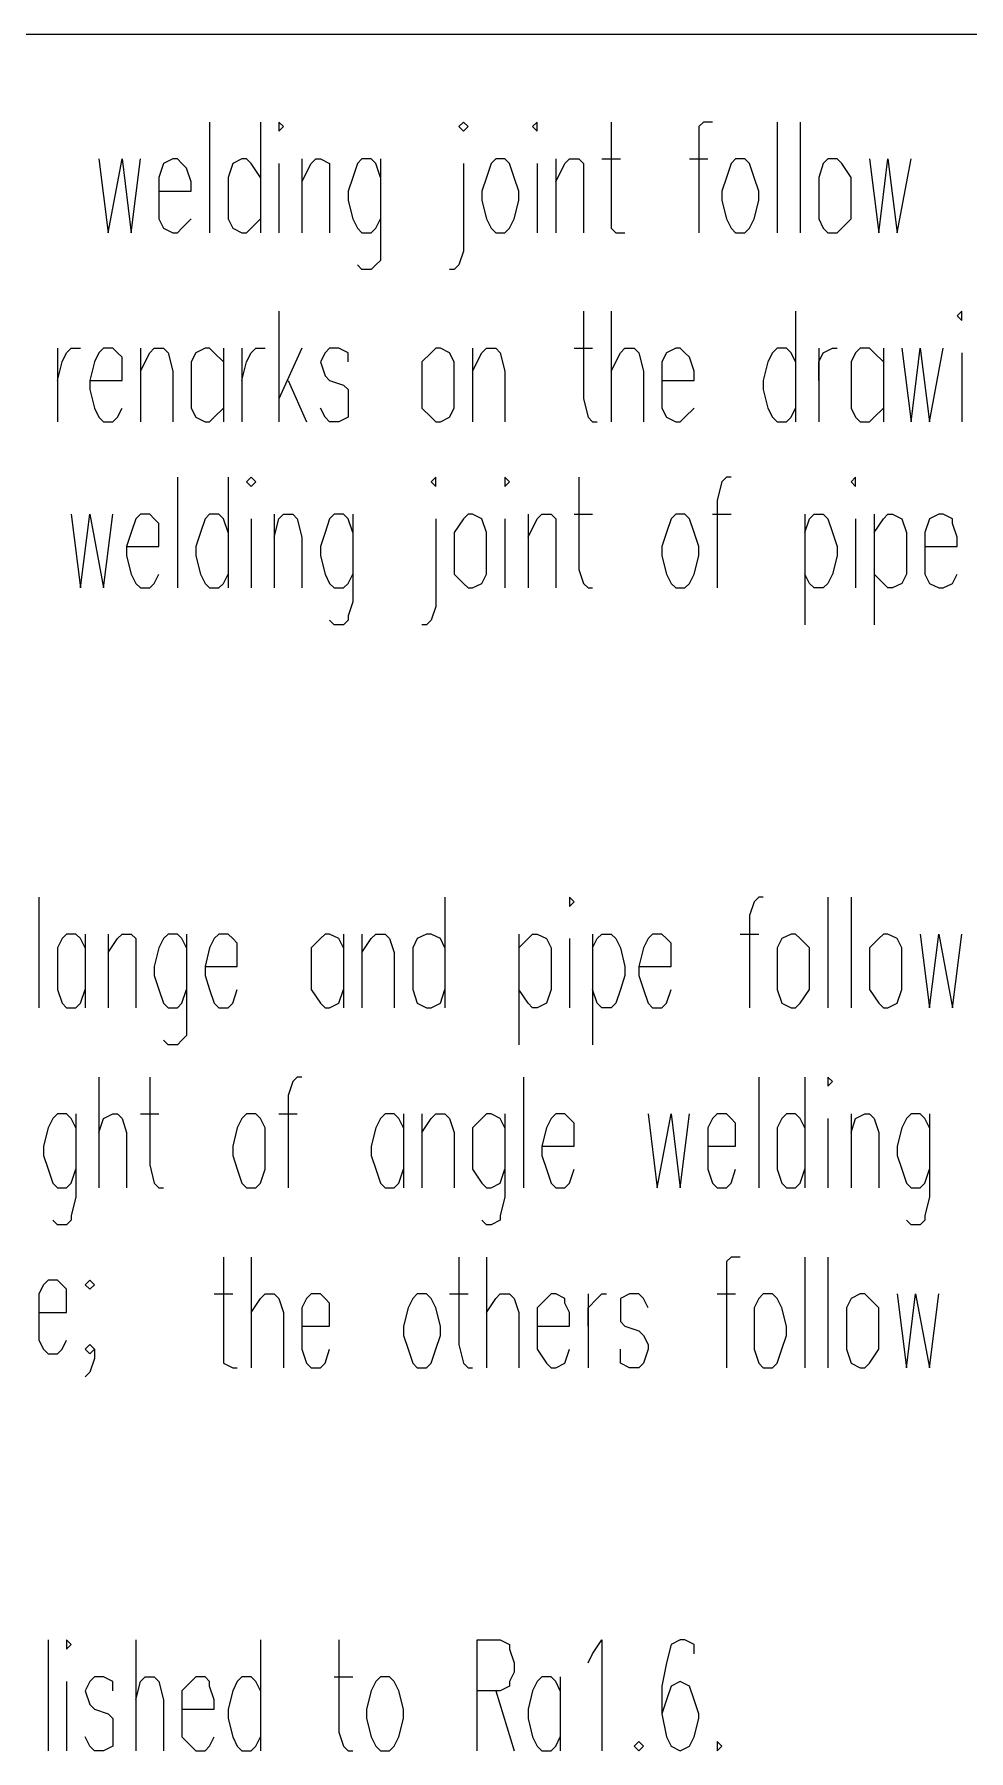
# Model space of a CAD drawing. Extents: x 13.06 to 16.25, y 9.33 to 13.85.
# Drawn here: x 15.912 to 16.047, y 13.336 to 13.584 of the extents above; entities that cross this region are included whole.
import ezdxf

# ---------------------------------------------------------------- set-up
doc = ezdxf.new("R2010")
doc.units = 0
doc.header["$MEASUREMENT"] = 0
doc.linetypes.add('AUSGEZOGEN', pattern=[0])
doc.layers.get('0').update_dxf_attribs({"linetype": 'AUSGEZOGEN'})

msp = doc.modelspace()

# ---------------------------------------------------------------- linework, layer by layer
for points in [[(15.71267, 13.584), (16.19667, 13.584)], [(15.93733, 13.57133), (15.93733, 13.55533)], [(15.94467, 13.57133), (15.94467, 13.55533)], [(15.94733, 13.57067), (15.94733, 13.57), (15.94733, 13.57), (15.948, 13.57067), (15.948, 13.57067), (15.94733, 13.57133), (15.94733, 13.57133), (15.94733, 13.57067), (15.94733, 13.57067)], [(15.97333, 13.57067), (15.974, 13.57), (15.974, 13.57), (15.97467, 13.57067), (15.97467, 13.57067), (15.974, 13.57133), (15.974, 13.57133), (15.97333, 13.57067), (15.97333, 13.57067)], [(15.984, 13.57067), (15.98467, 13.57), (15.98467, 13.57), (15.98467, 13.57133), (15.98467, 13.57133), (15.984, 13.57067), (15.984, 13.57067)], [(15.99533, 13.57133), (15.99533, 13.556), (15.99533, 13.556), (15.996, 13.55533), (15.996, 13.55533), (15.99733, 13.55533)], [(16.01, 13.57133), (16.00867, 13.57133), (16.00867, 13.57133), (16.008, 13.57067), (16.008, 13.57067), (16.008, 13.55533)], [(16.01933, 13.57133), (16.01933, 13.55533)], [(16.02267, 13.57133), (16.02267, 13.55533)], [(15.92133, 13.566), (15.92267, 13.55533), (15.92267, 13.55533), (15.92467, 13.566), (15.92467, 13.566), (15.926, 13.55533), (15.926, 13.55533), (15.92733, 13.566)], [(15.93, 13.56133), (15.93467, 13.56133), (15.93467, 13.56133), (15.93467, 13.56267), (15.93467, 13.56267), (15.934, 13.56467), (15.934, 13.56467), (15.93333, 13.56533), (15.93333, 13.56533), (15.93267, 13.566), (15.93267, 13.566), (15.932, 13.566), (15.932, 13.566), (15.93067, 13.56533), (15.93067, 13.56533), (15.93, 13.56333), (15.93, 13.56333), (15.93, 13.55733), (15.93, 13.55733), (15.93067, 13.556), (15.93067, 13.556), (15.932, 13.55533), (15.932, 13.55533), (15.93267, 13.55533), (15.93267, 13.55533), (15.93333, 13.556), (15.93333, 13.556), (15.93467, 13.55733)], [(15.94467, 13.56333), (15.94333, 13.56533), (15.94333, 13.56533), (15.94267, 13.566), (15.94267, 13.566), (15.942, 13.566), (15.942, 13.566), (15.94067, 13.56533), (15.94067, 13.56533), (15.94, 13.56333), (15.94, 13.56333), (15.94, 13.55733), (15.94, 13.55733), (15.94067, 13.556), (15.94067, 13.556), (15.942, 13.55533), (15.942, 13.55533), (15.94267, 13.55533), (15.94267, 13.55533), (15.94333, 13.556), (15.94333, 13.556), (15.94467, 13.55733)], [(15.95067, 13.566), (15.95067, 13.55533)], [(15.95067, 13.56267), (15.952, 13.56533), (15.952, 13.56533), (15.95267, 13.566), (15.95267, 13.566), (15.95333, 13.566), (15.95333, 13.566), (15.95467, 13.56533), (15.95467, 13.56533), (15.95467, 13.55533)], [(15.962, 13.56333), (15.96133, 13.56533), (15.96133, 13.56533), (15.96067, 13.566), (15.96067, 13.566), (15.95933, 13.566), (15.95933, 13.566), (15.95867, 13.56533), (15.95867, 13.56533), (15.958, 13.56333), (15.958, 13.56333), (15.95733, 13.56133), (15.95733, 13.56133), (15.95733, 13.56), (15.95733, 13.56), (15.958, 13.55733), (15.958, 13.55733), (15.95867, 13.556), (15.95867, 13.556), (15.95933, 13.55533), (15.95933, 13.55533), (15.96067, 13.55533), (15.96067, 13.55533), (15.96133, 13.556), (15.96133, 13.556), (15.962, 13.55733)], [(15.962, 13.566), (15.962, 13.55133), (15.962, 13.55133), (15.96133, 13.55067), (15.96133, 13.55067), (15.96067, 13.55), (15.96067, 13.55), (15.95933, 13.55), (15.95933, 13.55), (15.95867, 13.55067)], [(15.97867, 13.566), (15.978, 13.56533), (15.978, 13.56533), (15.97733, 13.56333), (15.97733, 13.56333), (15.97667, 13.56133), (15.97667, 13.56133), (15.97667, 13.56), (15.97667, 13.56), (15.97733, 13.55733), (15.97733, 13.55733), (15.978, 13.556), (15.978, 13.556), (15.97867, 13.55533), (15.97867, 13.55533), (15.98, 13.55533), (15.98, 13.55533), (15.98067, 13.556), (15.98067, 13.556), (15.98133, 13.55733), (15.98133, 13.55733), (15.982, 13.56), (15.982, 13.56), (15.982, 13.56133), (15.982, 13.56133), (15.98133, 13.56333), (15.98133, 13.56333), (15.98067, 13.56533), (15.98067, 13.56533), (15.98, 13.566), (15.98, 13.566), (15.97867, 13.566), (15.97867, 13.566)], [(15.98733, 13.566), (15.98733, 13.55533)], [(15.98733, 13.56267), (15.98867, 13.56533), (15.98867, 13.56533), (15.98933, 13.566), (15.98933, 13.566), (15.99067, 13.566), (15.99067, 13.566), (15.99133, 13.56533), (15.99133, 13.56533), (15.99133, 13.55533)], [(15.994, 13.566), (15.99667, 13.566)], [(16.00667, 13.566), (16.00933, 13.566)], [(16.01333, 13.566), (16.01267, 13.56533), (16.01267, 13.56533), (16.012, 13.56333), (16.012, 13.56333), (16.01133, 13.56133), (16.01133, 13.56133), (16.01133, 13.56), (16.01133, 13.56), (16.012, 13.55733), (16.012, 13.55733), (16.01267, 13.556), (16.01267, 13.556), (16.01333, 13.55533), (16.01333, 13.55533), (16.01467, 13.55533), (16.01467, 13.55533), (16.01533, 13.556), (16.01533, 13.556), (16.016, 13.55733), (16.016, 13.55733), (16.01667, 13.56), (16.01667, 13.56), (16.01667, 13.56133), (16.01667, 13.56133), (16.016, 13.56333), (16.016, 13.56333), (16.01533, 13.56533), (16.01533, 13.56533), (16.01467, 13.566), (16.01467, 13.566), (16.01333, 13.566), (16.01333, 13.566)], [(16.02667, 13.566), (16.026, 13.56533), (16.026, 13.56533), (16.02533, 13.56333), (16.02533, 13.56333), (16.02533, 13.55733), (16.02533, 13.55733), (16.026, 13.556), (16.026, 13.556), (16.02667, 13.55533), (16.02667, 13.55533), (16.028, 13.55533), (16.028, 13.55533), (16.02867, 13.556), (16.02867, 13.556), (16.03, 13.55733), (16.03, 13.55733), (16.03, 13.56333), (16.03, 13.56333), (16.02867, 13.56533), (16.02867, 13.56533), (16.028, 13.566), (16.028, 13.566), (16.02667, 13.566), (16.02667, 13.566)], [(16.03267, 13.566), (16.034, 13.55533), (16.034, 13.55533), (16.03533, 13.566), (16.03533, 13.566), (16.03667, 13.55533), (16.03667, 13.55533), (16.03867, 13.566)], [(15.94733, 13.56533), (15.94733, 13.55533)], [(15.974, 13.56533), (15.974, 13.55267), (15.974, 13.55267), (15.97333, 13.55067), (15.97333, 13.55067), (15.97267, 13.55), (15.97267, 13.55), (15.972, 13.55)], [(15.98467, 13.56533), (15.98467, 13.55533)], [(15.94733, 13.544), (15.94733, 13.528)], [(15.99133, 13.544), (15.99133, 13.53133), (15.99133, 13.53133), (15.992, 13.52867), (15.992, 13.52867), (15.99267, 13.528), (15.99267, 13.528), (15.99333, 13.528)], [(15.99533, 13.544), (15.99533, 13.528)], [(16.022, 13.544), (16.022, 13.528)], [(16.04533, 13.54333), (16.046, 13.54267), (16.046, 13.54267), (16.046, 13.544), (16.046, 13.544), (16.04533, 13.54333), (16.04533, 13.54333)], [(15.91533, 13.53867), (15.91533, 13.528)], [(15.91533, 13.534), (15.916, 13.53667), (15.916, 13.53667), (15.91667, 13.538), (15.91667, 13.538), (15.91733, 13.53867), (15.91733, 13.53867), (15.91867, 13.53867)], [(15.92, 13.534), (15.92467, 13.534), (15.92467, 13.534), (15.92467, 13.53533), (15.92467, 13.53533), (15.92467, 13.53733), (15.92467, 13.53733), (15.924, 13.538), (15.924, 13.538), (15.92333, 13.53867), (15.92333, 13.53867), (15.922, 13.53867), (15.922, 13.53867), (15.92133, 13.538), (15.92133, 13.538), (15.92067, 13.53667), (15.92067, 13.53667), (15.92, 13.534), (15.92, 13.534), (15.92, 13.53267), (15.92, 13.53267), (15.92067, 13.53), (15.92067, 13.53), (15.92133, 13.52867), (15.92133, 13.52867), (15.922, 13.528), (15.922, 13.528), (15.92333, 13.528), (15.92333, 13.528), (15.924, 13.52867), (15.924, 13.52867), (15.92467, 13.53)], [(15.92733, 13.53867), (15.92733, 13.528)], [(15.92733, 13.53533), (15.92867, 13.538), (15.92867, 13.538), (15.92933, 13.53867), (15.92933, 13.53867), (15.93067, 13.53867), (15.93067, 13.53867), (15.93133, 13.538), (15.93133, 13.538), (15.932, 13.53533), (15.932, 13.53533), (15.932, 13.528)], [(15.93933, 13.53667), (15.938, 13.538), (15.938, 13.538), (15.93733, 13.53867), (15.93733, 13.53867), (15.93667, 13.53867), (15.93667, 13.53867), (15.93533, 13.538), (15.93533, 13.538), (15.93467, 13.53667), (15.93467, 13.53667), (15.93467, 13.53), (15.93467, 13.53), (15.93533, 13.52867), (15.93533, 13.52867), (15.93667, 13.528), (15.93667, 13.528), (15.93733, 13.528), (15.93733, 13.528), (15.938, 13.52867), (15.938, 13.52867), (15.93933, 13.53)], [(15.93933, 13.53867), (15.93933, 13.528)], [(15.942, 13.53867), (15.942, 13.528)], [(15.942, 13.534), (15.94267, 13.53667), (15.94267, 13.53667), (15.94333, 13.538), (15.94333, 13.538), (15.944, 13.53867), (15.944, 13.53867), (15.94533, 13.53867)], [(15.95067, 13.53867), (15.94733, 13.53133)], [(15.95733, 13.53667), (15.95733, 13.538), (15.95733, 13.538), (15.956, 13.53867), (15.956, 13.53867), (15.95467, 13.53867), (15.95467, 13.53867), (15.954, 13.538), (15.954, 13.538), (15.95333, 13.53667), (15.95333, 13.53667), (15.954, 13.53467), (15.954, 13.53467), (15.95467, 13.534), (15.95467, 13.534), (15.95667, 13.53333), (15.95667, 13.53333), (15.95733, 13.53267), (15.95733, 13.53267), (15.95733, 13.52867), (15.95733, 13.52867), (15.956, 13.528), (15.956, 13.528), (15.95467, 13.528), (15.95467, 13.528), (15.954, 13.52867), (15.954, 13.52867), (15.95333, 13.53)], [(15.97, 13.53867), (15.96933, 13.538), (15.96933, 13.538), (15.968, 13.53667), (15.968, 13.53667), (15.968, 13.53), (15.968, 13.53), (15.96933, 13.52867), (15.96933, 13.52867), (15.97, 13.528), (15.97, 13.528), (15.97067, 13.528), (15.97067, 13.528), (15.972, 13.52867), (15.972, 13.52867), (15.97267, 13.53), (15.97267, 13.53), (15.97267, 13.53667), (15.97267, 13.53667), (15.972, 13.538), (15.972, 13.538), (15.97067, 13.53867), (15.97067, 13.53867), (15.97, 13.53867), (15.97, 13.53867)], [(15.97533, 13.53867), (15.97533, 13.528)], [(15.97533, 13.53533), (15.97667, 13.538), (15.97667, 13.538), (15.97733, 13.53867), (15.97733, 13.53867), (15.97867, 13.53867), (15.97867, 13.53867), (15.97933, 13.538), (15.97933, 13.538), (15.98, 13.53533), (15.98, 13.53533), (15.98, 13.528)], [(15.99, 13.53867), (15.99267, 13.53867)], [(15.99533, 13.53533), (15.99667, 13.538), (15.99667, 13.538), (15.99733, 13.53867), (15.99733, 13.53867), (15.99867, 13.53867), (15.99867, 13.53867), (15.99933, 13.538), (15.99933, 13.538), (16, 13.53533), (16, 13.53533), (16, 13.528)], [(16.00267, 13.534), (16.00733, 13.534), (16.00733, 13.534), (16.00733, 13.53533), (16.00733, 13.53533), (16.00667, 13.53733), (16.00667, 13.53733), (16.006, 13.538), (16.006, 13.538), (16.00533, 13.53867), (16.00533, 13.53867), (16.00467, 13.53867), (16.00467, 13.53867), (16.00333, 13.538), (16.00333, 13.538), (16.00267, 13.53667), (16.00267, 13.53667), (16.00267, 13.53), (16.00267, 13.53), (16.00333, 13.52867), (16.00333, 13.52867), (16.00467, 13.528), (16.00467, 13.528), (16.00533, 13.528), (16.00533, 13.528), (16.006, 13.52867), (16.006, 13.52867), (16.00733, 13.53)], [(16.022, 13.53667), (16.02133, 13.538), (16.02133, 13.538), (16.02067, 13.53867), (16.02067, 13.53867), (16.01933, 13.53867), (16.01933, 13.53867), (16.01867, 13.538), (16.01867, 13.538), (16.018, 13.53667), (16.018, 13.53667), (16.01733, 13.534), (16.01733, 13.534), (16.01733, 13.53267), (16.01733, 13.53267), (16.018, 13.53), (16.018, 13.53), (16.01867, 13.52867), (16.01867, 13.52867), (16.01933, 13.528), (16.01933, 13.528), (16.02067, 13.528), (16.02067, 13.528), (16.02133, 13.52867), (16.02133, 13.52867), (16.022, 13.53)], [(16.02533, 13.53867), (16.02533, 13.528)], [(16.02533, 13.534), (16.02533, 13.53667), (16.02533, 13.53667), (16.026, 13.538), (16.026, 13.538), (16.02733, 13.53867), (16.02733, 13.53867), (16.028, 13.53867)], [(16.03467, 13.53667), (16.03333, 13.538), (16.03333, 13.538), (16.03267, 13.53867), (16.03267, 13.53867), (16.03133, 13.53867), (16.03133, 13.53867), (16.03067, 13.538), (16.03067, 13.538), (16.03, 13.53667), (16.03, 13.53667), (16.03, 13.53), (16.03, 13.53), (16.03067, 13.52867), (16.03067, 13.52867), (16.03133, 13.528), (16.03133, 13.528), (16.03267, 13.528), (16.03267, 13.528), (16.03333, 13.52867), (16.03333, 13.52867), (16.03467, 13.53)], [(16.03467, 13.53867), (16.03467, 13.528)], [(16.03733, 13.53867), (16.03867, 13.528), (16.03867, 13.528), (16.04, 13.53867), (16.04, 13.53867), (16.04133, 13.528), (16.04133, 13.528), (16.04333, 13.53867)], [(16.046, 13.538), (16.046, 13.528)], [(15.94867, 13.534), (15.95133, 13.528)], [(15.93267, 13.52), (15.93267, 13.504)], [(15.94, 13.52), (15.94, 13.504)], [(15.94267, 13.51933), (15.94333, 13.51867), (15.94333, 13.51867), (15.944, 13.51933), (15.944, 13.51933), (15.94333, 13.52), (15.94333, 13.52), (15.94267, 13.51933), (15.94267, 13.51933)], [(15.96933, 13.51933), (15.97, 13.51867), (15.97, 13.51867), (15.97, 13.52), (15.97, 13.52), (15.96933, 13.51933), (15.96933, 13.51933)], [(15.98, 13.51933), (15.98, 13.51867), (15.98, 13.51867), (15.98067, 13.51933), (15.98067, 13.51933), (15.98, 13.52), (15.98, 13.52), (15.98, 13.51933), (15.98, 13.51933)], [(15.99067, 13.52), (15.99067, 13.50667), (15.99067, 13.50667), (15.99133, 13.50467), (15.99133, 13.50467), (15.992, 13.504), (15.992, 13.504), (15.99267, 13.504)], [(16.01267, 13.52), (16.012, 13.52), (16.012, 13.52), (16.01133, 13.51933), (16.01133, 13.51933), (16.01067, 13.51667), (16.01067, 13.51667), (16.01067, 13.504)], [(16.03, 13.51933), (16.03067, 13.51867), (16.03067, 13.51867), (16.03067, 13.52), (16.03067, 13.52), (16.03, 13.51933), (16.03, 13.51933)], [(15.91733, 13.51467), (15.91867, 13.504), (15.91867, 13.504), (15.92, 13.51467), (15.92, 13.51467), (15.922, 13.504), (15.922, 13.504), (15.92333, 13.51467)], [(15.92533, 13.51), (15.93, 13.51), (15.93, 13.51), (15.93, 13.51133), (15.93, 13.51133), (15.93, 13.51333), (15.93, 13.51333), (15.92933, 13.514), (15.92933, 13.514), (15.92867, 13.51467), (15.92867, 13.51467), (15.92733, 13.51467), (15.92733, 13.51467), (15.92667, 13.514), (15.92667, 13.514), (15.926, 13.512), (15.926, 13.512), (15.92533, 13.51), (15.92533, 13.51), (15.92533, 13.50867), (15.92533, 13.50867), (15.926, 13.506), (15.926, 13.506), (15.92667, 13.50467), (15.92667, 13.50467), (15.92733, 13.504), (15.92733, 13.504), (15.92867, 13.504), (15.92867, 13.504), (15.92933, 13.50467), (15.92933, 13.50467), (15.93, 13.506)], [(15.94, 13.512), (15.93933, 13.514), (15.93933, 13.514), (15.93867, 13.51467), (15.93867, 13.51467), (15.93733, 13.51467), (15.93733, 13.51467), (15.93667, 13.514), (15.93667, 13.514), (15.936, 13.512), (15.936, 13.512), (15.93533, 13.51), (15.93533, 13.51), (15.93533, 13.50867), (15.93533, 13.50867), (15.936, 13.506), (15.936, 13.506), (15.93667, 13.50467), (15.93667, 13.50467), (15.93733, 13.504), (15.93733, 13.504), (15.93867, 13.504), (15.93867, 13.504), (15.93933, 13.50467), (15.93933, 13.50467), (15.94, 13.506)], [(15.94333, 13.514), (15.94333, 13.504)], [(15.94667, 13.51467), (15.94667, 13.504)], [(15.94667, 13.51133), (15.94733, 13.514), (15.94733, 13.514), (15.948, 13.51467), (15.948, 13.51467), (15.94933, 13.51467), (15.94933, 13.51467), (15.95, 13.514), (15.95, 13.514), (15.95067, 13.51133), (15.95067, 13.51133), (15.95067, 13.504)], [(15.958, 13.512), (15.95733, 13.514), (15.95733, 13.514), (15.95667, 13.51467), (15.95667, 13.51467), (15.95533, 13.51467), (15.95533, 13.51467), (15.95467, 13.514), (15.95467, 13.514), (15.954, 13.512), (15.954, 13.512), (15.95333, 13.51), (15.95333, 13.51), (15.95333, 13.50867), (15.95333, 13.50867), (15.954, 13.506), (15.954, 13.506), (15.95467, 13.50467), (15.95467, 13.50467), (15.95533, 13.504), (15.95533, 13.504), (15.95667, 13.504), (15.95667, 13.504), (15.95733, 13.50467), (15.95733, 13.50467), (15.958, 13.506)], [(15.958, 13.51467), (15.958, 13.502), (15.958, 13.502), (15.95733, 13.5), (15.95733, 13.5), (15.95733, 13.49933), (15.95733, 13.49933), (15.95667, 13.49867), (15.95667, 13.49867), (15.95533, 13.49867), (15.95533, 13.49867), (15.95467, 13.49933)], [(15.97, 13.514), (15.97, 13.50133), (15.97, 13.50133), (15.96933, 13.49933), (15.96933, 13.49933), (15.96867, 13.49867), (15.96867, 13.49867), (15.968, 13.49867)], [(15.97467, 13.51467), (15.974, 13.514), (15.974, 13.514), (15.97267, 13.512), (15.97267, 13.512), (15.97267, 13.506), (15.97267, 13.506), (15.974, 13.50467), (15.974, 13.50467), (15.97467, 13.504), (15.97467, 13.504), (15.97533, 13.504), (15.97533, 13.504), (15.97667, 13.50467), (15.97667, 13.50467), (15.97733, 13.506), (15.97733, 13.506), (15.97733, 13.512), (15.97733, 13.512), (15.97667, 13.514), (15.97667, 13.514), (15.97533, 13.51467), (15.97533, 13.51467), (15.97467, 13.51467), (15.97467, 13.51467)], [(15.98, 13.514), (15.98, 13.504)], [(15.98333, 13.51467), (15.98333, 13.504)], [(15.98333, 13.51133), (15.98467, 13.514), (15.98467, 13.514), (15.98533, 13.51467), (15.98533, 13.51467), (15.98667, 13.51467), (15.98667, 13.51467), (15.98733, 13.514), (15.98733, 13.514), (15.98733, 13.504)], [(15.99, 13.51467), (15.99267, 13.51467)], [(16.00467, 13.51467), (16.004, 13.514), (16.004, 13.514), (16.00333, 13.512), (16.00333, 13.512), (16.00267, 13.51), (16.00267, 13.51), (16.00267, 13.50867), (16.00267, 13.50867), (16.00333, 13.506), (16.00333, 13.506), (16.004, 13.50467), (16.004, 13.50467), (16.00467, 13.504), (16.00467, 13.504), (16.006, 13.504), (16.006, 13.504), (16.00667, 13.50467), (16.00667, 13.50467), (16.00733, 13.506), (16.00733, 13.506), (16.008, 13.50867), (16.008, 13.50867), (16.008, 13.51), (16.008, 13.51), (16.00733, 13.512), (16.00733, 13.512), (16.00667, 13.514), (16.00667, 13.514), (16.006, 13.51467), (16.006, 13.51467), (16.00467, 13.51467), (16.00467, 13.51467)], [(16.01, 13.51467), (16.01267, 13.51467)], [(16.02333, 13.51467), (16.02333, 13.49867)], [(16.02333, 13.512), (16.024, 13.514), (16.024, 13.514), (16.02467, 13.51467), (16.02467, 13.51467), (16.026, 13.51467), (16.026, 13.51467), (16.02667, 13.514), (16.02667, 13.514), (16.02733, 13.512), (16.02733, 13.512), (16.028, 13.51), (16.028, 13.51), (16.028, 13.50867), (16.028, 13.50867), (16.02733, 13.506), (16.02733, 13.506), (16.02667, 13.50467), (16.02667, 13.50467), (16.026, 13.504), (16.026, 13.504), (16.02467, 13.504), (16.02467, 13.504), (16.024, 13.50467), (16.024, 13.50467), (16.02333, 13.506)], [(16.03067, 13.514), (16.03067, 13.504)], [(16.03333, 13.51467), (16.03333, 13.49867)], [(16.03333, 13.512), (16.03467, 13.514), (16.03467, 13.514), (16.03533, 13.51467), (16.03533, 13.51467), (16.036, 13.51467), (16.036, 13.51467), (16.03733, 13.514), (16.03733, 13.514), (16.038, 13.512), (16.038, 13.512), (16.038, 13.506), (16.038, 13.506), (16.03733, 13.50467), (16.03733, 13.50467), (16.036, 13.504), (16.036, 13.504), (16.03533, 13.504), (16.03533, 13.504), (16.03467, 13.50467), (16.03467, 13.50467), (16.03333, 13.506)], [(16.04067, 13.51), (16.04533, 13.51), (16.04533, 13.51), (16.04533, 13.51133), (16.04533, 13.51133), (16.04467, 13.51333), (16.04467, 13.51333), (16.04467, 13.514), (16.04467, 13.514), (16.04333, 13.51467), (16.04333, 13.51467), (16.04267, 13.51467), (16.04267, 13.51467), (16.04133, 13.514), (16.04133, 13.514), (16.04067, 13.512), (16.04067, 13.512), (16.04067, 13.506), (16.04067, 13.506), (16.04133, 13.50467), (16.04133, 13.50467), (16.04267, 13.504), (16.04267, 13.504), (16.04333, 13.504), (16.04333, 13.504), (16.04467, 13.50467), (16.04467, 13.50467), (16.04533, 13.506)], [(15.91267, 13.45933), (15.91267, 13.44333)], [(15.97133, 13.45933), (15.97133, 13.44333)], [(15.98933, 13.45867), (15.98933, 13.458), (15.98933, 13.458), (15.99, 13.45867), (15.99, 13.45867), (15.98933, 13.45933), (15.98933, 13.45933), (15.98933, 13.45867), (15.98933, 13.45867)], [(16.01733, 13.45933), (16.01667, 13.45933), (16.01667, 13.45933), (16.016, 13.45867), (16.016, 13.45867), (16.01533, 13.45667), (16.01533, 13.45667), (16.01533, 13.44333)], [(16.02667, 13.45933), (16.02667, 13.44333)], [(16.03, 13.45933), (16.03, 13.44333)], [(15.91933, 13.452), (15.91867, 13.45333), (15.91867, 13.45333), (15.918, 13.454), (15.918, 13.454), (15.91667, 13.454), (15.91667, 13.454), (15.916, 13.45333), (15.916, 13.45333), (15.91533, 13.452), (15.91533, 13.452), (15.91533, 13.446), (15.91533, 13.446), (15.916, 13.444), (15.916, 13.444), (15.91667, 13.44333), (15.91667, 13.44333), (15.918, 13.44333), (15.918, 13.44333), (15.91867, 13.444), (15.91867, 13.444), (15.91933, 13.446)], [(15.91933, 13.454), (15.91933, 13.44333)], [(15.92267, 13.454), (15.92267, 13.44333)], [(15.92267, 13.45133), (15.924, 13.45333), (15.924, 13.45333), (15.92467, 13.454), (15.92467, 13.454), (15.926, 13.454), (15.926, 13.454), (15.92667, 13.45333), (15.92667, 13.45333), (15.92667, 13.44333)], [(15.934, 13.452), (15.93333, 13.45333), (15.93333, 13.45333), (15.93267, 13.454), (15.93267, 13.454), (15.93133, 13.454), (15.93133, 13.454), (15.93067, 13.45333), (15.93067, 13.45333), (15.93, 13.452), (15.93, 13.452), (15.92933, 13.44933), (15.92933, 13.44933), (15.92933, 13.448), (15.92933, 13.448), (15.93, 13.446), (15.93, 13.446), (15.93067, 13.444), (15.93067, 13.444), (15.93133, 13.44333), (15.93133, 13.44333), (15.93267, 13.44333), (15.93267, 13.44333), (15.93333, 13.444), (15.93333, 13.444), (15.934, 13.446)], [(15.934, 13.454), (15.934, 13.43933), (15.934, 13.43933), (15.93333, 13.43867), (15.93333, 13.43867), (15.93267, 13.438), (15.93267, 13.438), (15.93133, 13.438), (15.93133, 13.438), (15.93067, 13.43867)], [(15.93667, 13.44933), (15.94133, 13.44933), (15.94133, 13.44933), (15.94133, 13.45133), (15.94133, 13.45133), (15.94133, 13.45267), (15.94133, 13.45267), (15.94067, 13.45333), (15.94067, 13.45333), (15.94, 13.454), (15.94, 13.454), (15.93867, 13.454), (15.93867, 13.454), (15.938, 13.45333), (15.938, 13.45333), (15.93733, 13.452), (15.93733, 13.452), (15.93667, 13.44933), (15.93667, 13.44933), (15.93667, 13.448), (15.93667, 13.448), (15.93733, 13.446), (15.93733, 13.446), (15.938, 13.444), (15.938, 13.444), (15.93867, 13.44333), (15.93867, 13.44333), (15.94, 13.44333), (15.94, 13.44333), (15.94067, 13.444), (15.94067, 13.444), (15.94133, 13.446)], [(15.95667, 13.452), (15.956, 13.45333), (15.956, 13.45333), (15.95467, 13.454), (15.95467, 13.454), (15.954, 13.454), (15.954, 13.454), (15.95333, 13.45333), (15.95333, 13.45333), (15.952, 13.452), (15.952, 13.452), (15.952, 13.446), (15.952, 13.446), (15.95333, 13.444), (15.95333, 13.444), (15.954, 13.44333), (15.954, 13.44333), (15.95467, 13.44333), (15.95467, 13.44333), (15.956, 13.444), (15.956, 13.444), (15.95667, 13.446)], [(15.95667, 13.454), (15.95667, 13.44333)], [(15.95933, 13.454), (15.95933, 13.44333)], [(15.95933, 13.45133), (15.96067, 13.45333), (15.96067, 13.45333), (15.96133, 13.454), (15.96133, 13.454), (15.96267, 13.454), (15.96267, 13.454), (15.96333, 13.45333), (15.96333, 13.45333), (15.964, 13.45133), (15.964, 13.45133), (15.964, 13.44333)], [(15.97133, 13.452), (15.97067, 13.45333), (15.97067, 13.45333), (15.96933, 13.454), (15.96933, 13.454), (15.96867, 13.454), (15.96867, 13.454), (15.96733, 13.45333), (15.96733, 13.45333), (15.96667, 13.452), (15.96667, 13.452), (15.96667, 13.446), (15.96667, 13.446), (15.96733, 13.444), (15.96733, 13.444), (15.96867, 13.44333), (15.96867, 13.44333), (15.96933, 13.44333), (15.96933, 13.44333), (15.97067, 13.444), (15.97067, 13.444), (15.97133, 13.446)], [(15.982, 13.454), (15.982, 13.438)], [(15.982, 13.452), (15.98333, 13.45333), (15.98333, 13.45333), (15.984, 13.454), (15.984, 13.454), (15.98467, 13.454), (15.98467, 13.454), (15.986, 13.45333), (15.986, 13.45333), (15.98667, 13.452), (15.98667, 13.452), (15.98667, 13.446), (15.98667, 13.446), (15.986, 13.444), (15.986, 13.444), (15.98467, 13.44333), (15.98467, 13.44333), (15.984, 13.44333), (15.984, 13.44333), (15.98333, 13.444), (15.98333, 13.444), (15.982, 13.446)], [(15.98933, 13.45333), (15.98933, 13.44333)], [(15.99267, 13.454), (15.99267, 13.438)], [(15.99267, 13.452), (15.99333, 13.45333), (15.99333, 13.45333), (15.994, 13.454), (15.994, 13.454), (15.99533, 13.454), (15.99533, 13.454), (15.996, 13.45333), (15.996, 13.45333), (15.99667, 13.452), (15.99667, 13.452), (15.99733, 13.44933), (15.99733, 13.44933), (15.99733, 13.448), (15.99733, 13.448), (15.99667, 13.446), (15.99667, 13.446), (15.996, 13.444), (15.996, 13.444), (15.99533, 13.44333), (15.99533, 13.44333), (15.994, 13.44333), (15.994, 13.44333), (15.99333, 13.444), (15.99333, 13.444), (15.99267, 13.446)], [(15.99933, 13.44933), (16.004, 13.44933), (16.004, 13.44933), (16.004, 13.45133), (16.004, 13.45133), (16.004, 13.45267), (16.004, 13.45267), (16.00333, 13.45333), (16.00333, 13.45333), (16.00267, 13.454), (16.00267, 13.454), (16.00133, 13.454), (16.00133, 13.454), (16.00067, 13.45333), (16.00067, 13.45333), (16, 13.452), (16, 13.452), (15.99933, 13.44933), (15.99933, 13.44933), (15.99933, 13.448), (15.99933, 13.448), (16, 13.446), (16, 13.446), (16.00067, 13.444), (16.00067, 13.444), (16.00133, 13.44333), (16.00133, 13.44333), (16.00267, 13.44333), (16.00267, 13.44333), (16.00333, 13.444), (16.00333, 13.444), (16.004, 13.446)], [(16.014, 13.454), (16.01667, 13.454)], [(16.02133, 13.454), (16.02, 13.45333), (16.02, 13.45333), (16.01933, 13.452), (16.01933, 13.452), (16.01933, 13.446), (16.01933, 13.446), (16.02, 13.444), (16.02, 13.444), (16.02133, 13.44333), (16.02133, 13.44333), (16.022, 13.44333), (16.022, 13.44333), (16.02267, 13.444), (16.02267, 13.444), (16.024, 13.446), (16.024, 13.446), (16.024, 13.452), (16.024, 13.452), (16.02267, 13.45333), (16.02267, 13.45333), (16.022, 13.454), (16.022, 13.454), (16.02133, 13.454), (16.02133, 13.454)], [(16.03467, 13.454), (16.034, 13.45333), (16.034, 13.45333), (16.03267, 13.452), (16.03267, 13.452), (16.03267, 13.446), (16.03267, 13.446), (16.034, 13.444), (16.034, 13.444), (16.03467, 13.44333), (16.03467, 13.44333), (16.03533, 13.44333), (16.03533, 13.44333), (16.03667, 13.444), (16.03667, 13.444), (16.03733, 13.446), (16.03733, 13.446), (16.03733, 13.452), (16.03733, 13.452), (16.03667, 13.45333), (16.03667, 13.45333), (16.03533, 13.454), (16.03533, 13.454), (16.03467, 13.454), (16.03467, 13.454)], [(16.04, 13.454), (16.04133, 13.44333), (16.04133, 13.44333), (16.04267, 13.454), (16.04267, 13.454), (16.04467, 13.44333), (16.04467, 13.44333), (16.046, 13.454)], [(15.92133, 13.43333), (15.92133, 13.41733)], [(15.92867, 13.43333), (15.92867, 13.42067), (15.92867, 13.42067), (15.92933, 13.418), (15.92933, 13.418), (15.93, 13.41733), (15.93, 13.41733), (15.93067, 13.41733)], [(15.95067, 13.43333), (15.95, 13.43333), (15.95, 13.43333), (15.94933, 13.43267), (15.94933, 13.43267), (15.94867, 13.43067), (15.94867, 13.43067), (15.94867, 13.41733)], [(15.98267, 13.43333), (15.98267, 13.41733)], [(16.01667, 13.43333), (16.01667, 13.41733)], [(16.02333, 13.43333), (16.02333, 13.41733)], [(16.02667, 13.43267), (16.02667, 13.432), (16.02667, 13.432), (16.02733, 13.43267), (16.02733, 13.43267), (16.02667, 13.43333), (16.02667, 13.43333), (16.02667, 13.43267), (16.02667, 13.43267)], [(15.918, 13.426), (15.91733, 13.42733), (15.91733, 13.42733), (15.91667, 13.428), (15.91667, 13.428), (15.91533, 13.428), (15.91533, 13.428), (15.91467, 13.42733), (15.91467, 13.42733), (15.914, 13.426), (15.914, 13.426), (15.91333, 13.42333), (15.91333, 13.42333), (15.91333, 13.422), (15.91333, 13.422), (15.914, 13.42), (15.914, 13.42), (15.91467, 13.418), (15.91467, 13.418), (15.91533, 13.41733), (15.91533, 13.41733), (15.91667, 13.41733), (15.91667, 13.41733), (15.91733, 13.418), (15.91733, 13.418), (15.918, 13.42)], [(15.918, 13.428), (15.918, 13.416), (15.918, 13.416), (15.91733, 13.41333), (15.91733, 13.41333), (15.91733, 13.41267), (15.91733, 13.41267), (15.91667, 13.412), (15.91667, 13.412), (15.91533, 13.412), (15.91533, 13.412), (15.91467, 13.41267)], [(15.92133, 13.42533), (15.922, 13.42733), (15.922, 13.42733), (15.92333, 13.428), (15.92333, 13.428), (15.924, 13.428), (15.924, 13.428), (15.92467, 13.42733), (15.92467, 13.42733), (15.92533, 13.42533), (15.92533, 13.42533), (15.92533, 13.41733)], [(15.92733, 13.428), (15.93, 13.428)], [(15.94267, 13.428), (15.942, 13.42733), (15.942, 13.42733), (15.94133, 13.426), (15.94133, 13.426), (15.94067, 13.42333), (15.94067, 13.42333), (15.94067, 13.422), (15.94067, 13.422), (15.94133, 13.42), (15.94133, 13.42), (15.942, 13.418), (15.942, 13.418), (15.94267, 13.41733), (15.94267, 13.41733), (15.944, 13.41733), (15.944, 13.41733), (15.94467, 13.418), (15.94467, 13.418), (15.94533, 13.42), (15.94533, 13.42), (15.94533, 13.426), (15.94533, 13.426), (15.94467, 13.42733), (15.94467, 13.42733), (15.944, 13.428), (15.944, 13.428), (15.94267, 13.428), (15.94267, 13.428)], [(15.94733, 13.428), (15.95, 13.428)], [(15.96533, 13.426), (15.96467, 13.42733), (15.96467, 13.42733), (15.964, 13.428), (15.964, 13.428), (15.96267, 13.428), (15.96267, 13.428), (15.962, 13.42733), (15.962, 13.42733), (15.96133, 13.426), (15.96133, 13.426), (15.96067, 13.42333), (15.96067, 13.42333), (15.96067, 13.422), (15.96067, 13.422), (15.96133, 13.42), (15.96133, 13.42), (15.962, 13.418), (15.962, 13.418), (15.96267, 13.41733), (15.96267, 13.41733), (15.964, 13.41733), (15.964, 13.41733), (15.96467, 13.418), (15.96467, 13.418), (15.96533, 13.42)], [(15.96533, 13.428), (15.96533, 13.41733)], [(15.968, 13.428), (15.968, 13.41733)], [(15.968, 13.42533), (15.96933, 13.42733), (15.96933, 13.42733), (15.97, 13.428), (15.97, 13.428), (15.97133, 13.428), (15.97133, 13.428), (15.972, 13.42733), (15.972, 13.42733), (15.97267, 13.42533), (15.97267, 13.42533), (15.97267, 13.41733)], [(15.98, 13.426), (15.97933, 13.42733), (15.97933, 13.42733), (15.978, 13.428), (15.978, 13.428), (15.97733, 13.428), (15.97733, 13.428), (15.97667, 13.42733), (15.97667, 13.42733), (15.97533, 13.426), (15.97533, 13.426), (15.97533, 13.42), (15.97533, 13.42), (15.97667, 13.418), (15.97667, 13.418), (15.97733, 13.41733), (15.97733, 13.41733), (15.978, 13.41733), (15.978, 13.41733), (15.97933, 13.418), (15.97933, 13.418), (15.98, 13.42)], [(15.98, 13.428), (15.98, 13.416), (15.98, 13.416), (15.97933, 13.41333), (15.97933, 13.41333), (15.97933, 13.41267), (15.97933, 13.41267), (15.978, 13.412), (15.978, 13.412), (15.97733, 13.412), (15.97733, 13.412), (15.97667, 13.41267)], [(15.98533, 13.42333), (15.99, 13.42333), (15.99, 13.42333), (15.99, 13.42533), (15.99, 13.42533), (15.99, 13.42667), (15.99, 13.42667), (15.98933, 13.42733), (15.98933, 13.42733), (15.98867, 13.428), (15.98867, 13.428), (15.98733, 13.428), (15.98733, 13.428), (15.98667, 13.42733), (15.98667, 13.42733), (15.986, 13.426), (15.986, 13.426), (15.98533, 13.42333), (15.98533, 13.42333), (15.98533, 13.422), (15.98533, 13.422), (15.986, 13.42), (15.986, 13.42), (15.98667, 13.418), (15.98667, 13.418), (15.98733, 13.41733), (15.98733, 13.41733), (15.98867, 13.41733), (15.98867, 13.41733), (15.98933, 13.418), (15.98933, 13.418), (15.99, 13.42)], [(16.00067, 13.428), (16.002, 13.41733), (16.002, 13.41733), (16.004, 13.428), (16.004, 13.428), (16.00533, 13.41733), (16.00533, 13.41733), (16.00667, 13.428)], [(16.00933, 13.42333), (16.01333, 13.42333), (16.01333, 13.42333), (16.01333, 13.42533), (16.01333, 13.42533), (16.01333, 13.42667), (16.01333, 13.42667), (16.01267, 13.42733), (16.01267, 13.42733), (16.012, 13.428), (16.012, 13.428), (16.01067, 13.428), (16.01067, 13.428), (16.01, 13.42733), (16.01, 13.42733), (16.00933, 13.426), (16.00933, 13.426), (16.00933, 13.42), (16.00933, 13.42), (16.01, 13.418), (16.01, 13.418), (16.01067, 13.41733), (16.01067, 13.41733), (16.012, 13.41733), (16.012, 13.41733), (16.01267, 13.418), (16.01267, 13.418), (16.01333, 13.42)], [(16.02333, 13.426), (16.02267, 13.42733), (16.02267, 13.42733), (16.022, 13.428), (16.022, 13.428), (16.02067, 13.428), (16.02067, 13.428), (16.02, 13.42733), (16.02, 13.42733), (16.01933, 13.426), (16.01933, 13.426), (16.01933, 13.42), (16.01933, 13.42), (16.02, 13.418), (16.02, 13.418), (16.02067, 13.41733), (16.02067, 13.41733), (16.022, 13.41733), (16.022, 13.41733), (16.02267, 13.418), (16.02267, 13.418), (16.02333, 13.42)], [(16.02667, 13.42733), (16.02667, 13.41733)], [(16.03, 13.428), (16.03, 13.41733)], [(16.03, 13.42533), (16.03067, 13.42733), (16.03067, 13.42733), (16.032, 13.428), (16.032, 13.428), (16.03267, 13.428), (16.03267, 13.428), (16.03333, 13.42733), (16.03333, 13.42733), (16.034, 13.42533), (16.034, 13.42533), (16.034, 13.41733)], [(16.04133, 13.426), (16.04067, 13.42733), (16.04067, 13.42733), (16.04, 13.428), (16.04, 13.428), (16.03867, 13.428), (16.03867, 13.428), (16.038, 13.42733), (16.038, 13.42733), (16.03733, 13.426), (16.03733, 13.426), (16.03667, 13.42333), (16.03667, 13.42333), (16.03667, 13.422), (16.03667, 13.422), (16.03733, 13.42), (16.03733, 13.42), (16.038, 13.418), (16.038, 13.418), (16.03867, 13.41733), (16.03867, 13.41733), (16.04, 13.41733), (16.04, 13.41733), (16.04067, 13.418), (16.04067, 13.418), (16.04133, 13.42)], [(16.04133, 13.428), (16.04133, 13.416), (16.04133, 13.416), (16.04067, 13.41333), (16.04067, 13.41333), (16.04067, 13.41267), (16.04067, 13.41267), (16.04, 13.412), (16.04, 13.412), (16.03867, 13.412), (16.03867, 13.412), (16.038, 13.41267)], [(15.93933, 13.40733), (15.93933, 13.392), (15.93933, 13.392), (15.94067, 13.39133), (15.94067, 13.39133), (15.94133, 13.39133)], [(15.94333, 13.40733), (15.94333, 13.39133)], [(15.97333, 13.40733), (15.97333, 13.39467), (15.97333, 13.39467), (15.974, 13.392), (15.974, 13.392), (15.97467, 13.39133), (15.97467, 13.39133), (15.97533, 13.39133)], [(15.97733, 13.40733), (15.97733, 13.39133)], [(16.014, 13.40733), (16.01267, 13.40733), (16.01267, 13.40733), (16.012, 13.40667), (16.012, 13.40667), (16.012, 13.39133)], [(16.02333, 13.40733), (16.02333, 13.39133)], [(16.02667, 13.40733), (16.02667, 13.39133)], [(15.91267, 13.39933), (15.91667, 13.39933), (15.91667, 13.39933), (15.91667, 13.40067), (15.91667, 13.40067), (15.91667, 13.40267), (15.91667, 13.40267), (15.916, 13.40333), (15.916, 13.40333), (15.91533, 13.404), (15.91533, 13.404), (15.914, 13.404), (15.914, 13.404), (15.91333, 13.40333), (15.91333, 13.40333), (15.91267, 13.402), (15.91267, 13.402), (15.91267, 13.39533), (15.91267, 13.39533), (15.91333, 13.394), (15.91333, 13.394), (15.914, 13.39333), (15.914, 13.39333), (15.91533, 13.39333), (15.91533, 13.39333), (15.916, 13.394), (15.916, 13.394), (15.91667, 13.39533)], [(15.92, 13.404), (15.91933, 13.40333), (15.91933, 13.40333), (15.92, 13.40267), (15.92, 13.40267), (15.92067, 13.40333), (15.92067, 13.40333), (15.92, 13.404), (15.92, 13.404)], [(15.938, 13.402), (15.94067, 13.402)], [(15.94333, 13.39933), (15.94467, 13.40133), (15.94467, 13.40133), (15.94533, 13.402), (15.94533, 13.402), (15.94667, 13.402), (15.94667, 13.402), (15.94733, 13.40133), (15.94733, 13.40133), (15.948, 13.39933), (15.948, 13.39933), (15.948, 13.39133)], [(15.95067, 13.39733), (15.95467, 13.39733), (15.95467, 13.39733), (15.95467, 13.39933), (15.95467, 13.39933), (15.95467, 13.40067), (15.95467, 13.40067), (15.954, 13.40133), (15.954, 13.40133), (15.95333, 13.402), (15.95333, 13.402), (15.952, 13.402), (15.952, 13.402), (15.95133, 13.40133), (15.95133, 13.40133), (15.95067, 13.4), (15.95067, 13.4), (15.95067, 13.394), (15.95067, 13.394), (15.95133, 13.392), (15.95133, 13.392), (15.952, 13.39133), (15.952, 13.39133), (15.95333, 13.39133), (15.95333, 13.39133), (15.954, 13.392), (15.954, 13.392), (15.95467, 13.394)], [(15.96733, 13.402), (15.96667, 13.40133), (15.96667, 13.40133), (15.966, 13.4), (15.966, 13.4), (15.96533, 13.39733), (15.96533, 13.39733), (15.96533, 13.396), (15.96533, 13.396), (15.966, 13.394), (15.966, 13.394), (15.96667, 13.392), (15.96667, 13.392), (15.96733, 13.39133), (15.96733, 13.39133), (15.96867, 13.39133), (15.96867, 13.39133), (15.96933, 13.392), (15.96933, 13.392), (15.97, 13.394), (15.97, 13.394), (15.97067, 13.396), (15.97067, 13.396), (15.97067, 13.39733), (15.97067, 13.39733), (15.97, 13.4), (15.97, 13.4), (15.96933, 13.40133), (15.96933, 13.40133), (15.96867, 13.402), (15.96867, 13.402), (15.96733, 13.402), (15.96733, 13.402)], [(15.972, 13.402), (15.97467, 13.402)], [(15.97733, 13.39933), (15.97867, 13.40133), (15.97867, 13.40133), (15.97933, 13.402), (15.97933, 13.402), (15.98067, 13.402), (15.98067, 13.402), (15.98133, 13.40133), (15.98133, 13.40133), (15.982, 13.39933), (15.982, 13.39933), (15.982, 13.39133)], [(15.98467, 13.39733), (15.98933, 13.39733), (15.98933, 13.39733), (15.98933, 13.39933), (15.98933, 13.39933), (15.98867, 13.40067), (15.98867, 13.40067), (15.98867, 13.40133), (15.98867, 13.40133), (15.98733, 13.402), (15.98733, 13.402), (15.98667, 13.402), (15.98667, 13.402), (15.986, 13.40133), (15.986, 13.40133), (15.98467, 13.4), (15.98467, 13.4), (15.98467, 13.394), (15.98467, 13.394), (15.986, 13.392), (15.986, 13.392), (15.98667, 13.39133), (15.98667, 13.39133), (15.98733, 13.39133), (15.98733, 13.39133), (15.98867, 13.392), (15.98867, 13.392), (15.98933, 13.394)], [(15.992, 13.402), (15.992, 13.39133)], [(15.992, 13.39733), (15.992, 13.4), (15.992, 13.4), (15.99333, 13.40133), (15.99333, 13.40133), (15.994, 13.402), (15.994, 13.402), (15.99467, 13.402)], [(16.00067, 13.4), (16, 13.40133), (16, 13.40133), (15.99933, 13.402), (15.99933, 13.402), (15.998, 13.402), (15.998, 13.402), (15.99667, 13.40133), (15.99667, 13.40133), (15.99667, 13.398), (15.99667, 13.398), (15.99733, 13.39733), (15.99733, 13.39733), (15.99933, 13.39667), (15.99933, 13.39667), (16, 13.396), (16, 13.396), (16.00067, 13.39467), (16.00067, 13.39467), (16.00067, 13.394), (16.00067, 13.394), (16, 13.392), (16, 13.392), (15.99933, 13.39133), (15.99933, 13.39133), (15.998, 13.39133), (15.998, 13.39133), (15.99667, 13.392), (15.99667, 13.392), (15.99667, 13.394)], [(16.01067, 13.402), (16.01333, 13.402)], [(16.01733, 13.402), (16.01667, 13.40133), (16.01667, 13.40133), (16.016, 13.4), (16.016, 13.4), (16.016, 13.394), (16.016, 13.394), (16.01667, 13.392), (16.01667, 13.392), (16.01733, 13.39133), (16.01733, 13.39133), (16.01867, 13.39133), (16.01867, 13.39133), (16.01933, 13.392), (16.01933, 13.392), (16.02, 13.394), (16.02, 13.394), (16.02067, 13.396), (16.02067, 13.396), (16.02067, 13.39733), (16.02067, 13.39733), (16.02, 13.4), (16.02, 13.4), (16.01933, 13.40133), (16.01933, 13.40133), (16.01867, 13.402), (16.01867, 13.402), (16.01733, 13.402), (16.01733, 13.402)], [(16.03133, 13.402), (16.03, 13.40133), (16.03, 13.40133), (16.02933, 13.4), (16.02933, 13.4), (16.02933, 13.394), (16.02933, 13.394), (16.03, 13.392), (16.03, 13.392), (16.03133, 13.39133), (16.03133, 13.39133), (16.032, 13.39133), (16.032, 13.39133), (16.03267, 13.392), (16.03267, 13.392), (16.034, 13.394), (16.034, 13.394), (16.034, 13.4), (16.034, 13.4), (16.03267, 13.40133), (16.03267, 13.40133), (16.032, 13.402), (16.032, 13.402), (16.03133, 13.402), (16.03133, 13.402)], [(16.03667, 13.402), (16.038, 13.39133), (16.038, 13.39133), (16.03933, 13.402), (16.03933, 13.402), (16.04133, 13.39133), (16.04133, 13.39133), (16.04267, 13.402)], [(15.92067, 13.394), (15.92, 13.39333), (15.92, 13.39333), (15.91933, 13.394), (15.91933, 13.394), (15.92, 13.39467), (15.92, 13.39467), (15.92067, 13.394), (15.92067, 13.394), (15.92067, 13.39267), (15.92067, 13.39267), (15.92, 13.39067), (15.92, 13.39067), (15.91933, 13.39)], [(15.914, 13.352), (15.914, 13.336)], [(15.91667, 13.35133), (15.91667, 13.35067), (15.91667, 13.35067), (15.91733, 13.35133), (15.91733, 13.35133), (15.91667, 13.352), (15.91667, 13.352), (15.91667, 13.35133), (15.91667, 13.35133)], [(15.92667, 13.352), (15.92667, 13.336)], [(15.94467, 13.352), (15.94467, 13.336)], [(15.956, 13.352), (15.956, 13.33867), (15.956, 13.33867), (15.95667, 13.33667), (15.95667, 13.33667), (15.95733, 13.336), (15.95733, 13.336), (15.958, 13.336)], [(15.976, 13.336), (15.976, 13.352), (15.976, 13.352), (15.97933, 13.352), (15.97933, 13.352), (15.98067, 13.35133), (15.98067, 13.35133), (15.98067, 13.35067), (15.98067, 13.35067), (15.98133, 13.34867), (15.98133, 13.34867), (15.98133, 13.34733), (15.98133, 13.34733), (15.98067, 13.346), (15.98067, 13.346), (15.98067, 13.34533), (15.98067, 13.34533), (15.97933, 13.34467), (15.97933, 13.34467), (15.976, 13.34467)], [(15.992, 13.34867), (15.99267, 13.35), (15.99267, 13.35), (15.994, 13.352), (15.994, 13.352), (15.994, 13.336)], [(16.00733, 13.35), (16.00733, 13.35133), (16.00733, 13.35133), (16.006, 13.352), (16.006, 13.352), (16.00533, 13.352), (16.00533, 13.352), (16.004, 13.35133), (16.004, 13.35133), (16.00333, 13.34867), (16.00333, 13.34867), (16.00267, 13.34533), (16.00267, 13.34533), (16.00267, 13.34133), (16.00267, 13.34133), (16.00333, 13.338), (16.00333, 13.338), (16.004, 13.33667), (16.004, 13.33667), (16.00533, 13.336), (16.00533, 13.336), (16.00667, 13.33667), (16.00667, 13.33667), (16.00733, 13.338), (16.00733, 13.338), (16.008, 13.34067), (16.008, 13.34067), (16.008, 13.34133), (16.008, 13.34133), (16.00733, 13.34333), (16.00733, 13.34333), (16.00667, 13.34533), (16.00667, 13.34533), (16.00533, 13.346), (16.00533, 13.346), (16.004, 13.34533), (16.004, 13.34533), (16.00333, 13.34333), (16.00333, 13.34333), (16.00267, 13.34133)], [(15.91667, 13.346), (15.91667, 13.336)], [(15.92333, 13.34467), (15.92333, 13.346), (15.92333, 13.346), (15.922, 13.34667), (15.922, 13.34667), (15.92067, 13.34667), (15.92067, 13.34667), (15.92, 13.346), (15.92, 13.346), (15.91933, 13.34467), (15.91933, 13.34467), (15.92, 13.34267), (15.92, 13.34267), (15.92067, 13.342), (15.92067, 13.342), (15.92267, 13.34133), (15.92267, 13.34133), (15.92333, 13.34067), (15.92333, 13.34067), (15.92333, 13.33667), (15.92333, 13.33667), (15.922, 13.336), (15.922, 13.336), (15.92067, 13.336), (15.92067, 13.336), (15.92, 13.33667), (15.92, 13.33667), (15.91933, 13.338)], [(15.92667, 13.34333), (15.92733, 13.346), (15.92733, 13.346), (15.928, 13.34667), (15.928, 13.34667), (15.92933, 13.34667), (15.92933, 13.34667), (15.93, 13.346), (15.93, 13.346), (15.93067, 13.34333), (15.93067, 13.34333), (15.93067, 13.336)], [(15.93333, 13.342), (15.938, 13.342), (15.938, 13.342), (15.938, 13.34333), (15.938, 13.34333), (15.93733, 13.34533), (15.93733, 13.34533), (15.93733, 13.346), (15.93733, 13.346), (15.93667, 13.34667), (15.93667, 13.34667), (15.93533, 13.34667), (15.93533, 13.34667), (15.93467, 13.346), (15.93467, 13.346), (15.93333, 13.34467), (15.93333, 13.34467), (15.93333, 13.338), (15.93333, 13.338), (15.93467, 13.33667), (15.93467, 13.33667), (15.93533, 13.336), (15.93533, 13.336), (15.93667, 13.336), (15.93667, 13.336), (15.93733, 13.33667), (15.93733, 13.33667), (15.938, 13.338)], [(15.94467, 13.34467), (15.944, 13.346), (15.944, 13.346), (15.94333, 13.34667), (15.94333, 13.34667), (15.942, 13.34667), (15.942, 13.34667), (15.94133, 13.346), (15.94133, 13.346), (15.94067, 13.34467), (15.94067, 13.34467), (15.94, 13.342), (15.94, 13.342), (15.94, 13.34067), (15.94, 13.34067), (15.94067, 13.338), (15.94067, 13.338), (15.94133, 13.33667), (15.94133, 13.33667), (15.942, 13.336), (15.942, 13.336), (15.94333, 13.336), (15.94333, 13.336), (15.944, 13.33667), (15.944, 13.33667), (15.94467, 13.338)], [(15.95533, 13.34667), (15.958, 13.34667)], [(15.962, 13.34667), (15.96133, 13.346), (15.96133, 13.346), (15.96067, 13.34467), (15.96067, 13.34467), (15.96, 13.342), (15.96, 13.342), (15.96, 13.34067), (15.96, 13.34067), (15.96067, 13.338), (15.96067, 13.338), (15.96133, 13.33667), (15.96133, 13.33667), (15.962, 13.336), (15.962, 13.336), (15.96333, 13.336), (15.96333, 13.336), (15.964, 13.33667), (15.964, 13.33667), (15.96467, 13.338), (15.96467, 13.338), (15.96533, 13.34067), (15.96533, 13.34067), (15.96533, 13.342), (15.96533, 13.342), (15.96467, 13.34467), (15.96467, 13.34467), (15.964, 13.346), (15.964, 13.346), (15.96333, 13.34667), (15.96333, 13.34667), (15.962, 13.34667), (15.962, 13.34667)], [(15.988, 13.34467), (15.98733, 13.346), (15.98733, 13.346), (15.98667, 13.34667), (15.98667, 13.34667), (15.98533, 13.34667), (15.98533, 13.34667), (15.98467, 13.346), (15.98467, 13.346), (15.984, 13.34467), (15.984, 13.34467), (15.98333, 13.342), (15.98333, 13.342), (15.98333, 13.34067), (15.98333, 13.34067), (15.984, 13.338), (15.984, 13.338), (15.98467, 13.33667), (15.98467, 13.33667), (15.98533, 13.336), (15.98533, 13.336), (15.98667, 13.336), (15.98667, 13.336), (15.98733, 13.33667), (15.98733, 13.33667), (15.988, 13.338)], [(15.988, 13.34667), (15.988, 13.336)], [(15.97867, 13.34467), (15.98133, 13.336)], [(15.99933, 13.33733), (15.99867, 13.33667), (15.99867, 13.33667), (15.99933, 13.336), (15.99933, 13.336), (16, 13.33667), (16, 13.33667), (15.99933, 13.33733), (15.99933, 13.33733)], [(16.01067, 13.33733), (16.01067, 13.336), (16.01067, 13.336), (16.01133, 13.33667), (16.01133, 13.33667), (16.01067, 13.33733), (16.01067, 13.33733)]]:
    msp.add_lwpolyline(points)

doc.saveas('drawing.dxf')
